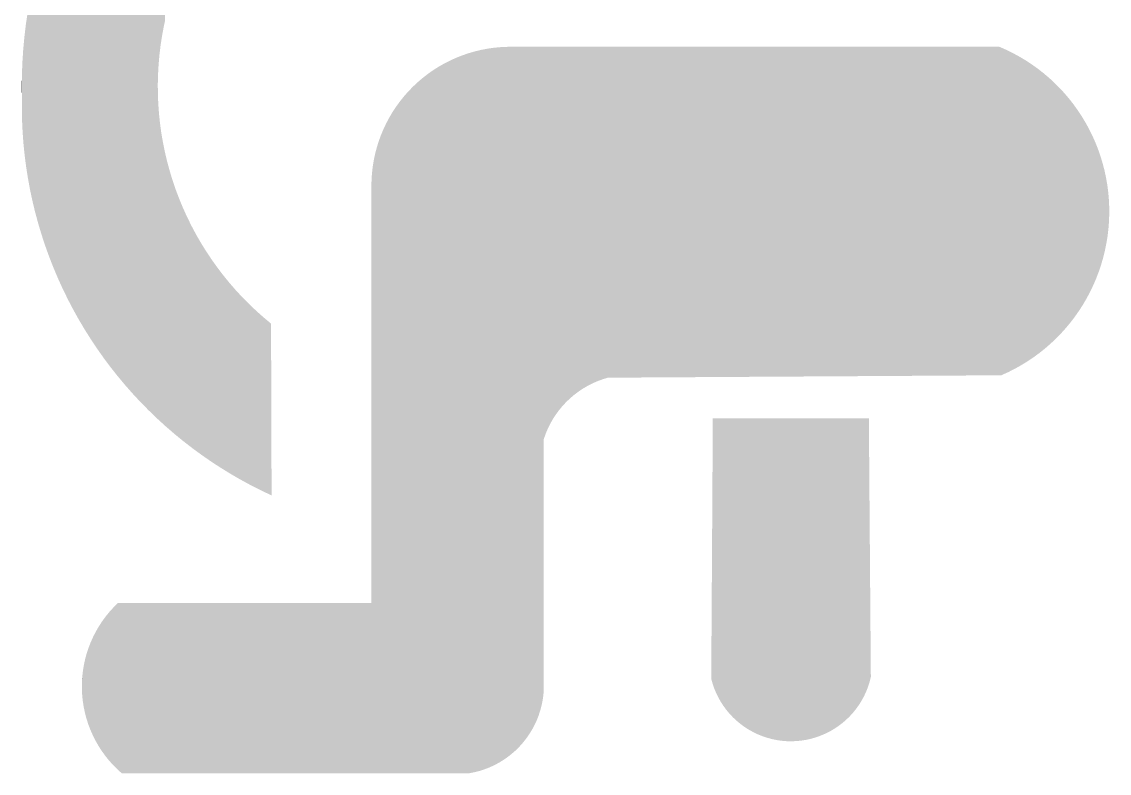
# Model space of a CAD drawing. Extents: x 561.2 to 579.4, y 765.1 to 808.4.
# Drawn here: x 570.571 to 570.9003, y 772.5593 to 772.7868 of the extents above; entities that cross this region are included whole.
import ezdxf

# ---------------------------------------------------------------- set-up
doc = ezdxf.new("R2010")
doc.units = 0

# ---------------------------------------------------------------- blocks, each defined once
blk = doc.blocks.new('1_24_3')
at = {"color": 0, "linetype": 'Continuous'}
for points in [[(0.22571, 0.13848), (0.22549, 0.13826), (0.22549, -0.06243)], [(0.22571, 0.13848), (0.22571, -0.06264), (0.22549, -0.06243)], [(0.22573, 0.1385), (0.22571, 0.13848), (0.22571, 0.0389)], [(0.22573, 0.1385), (0.22573, 0.03971), (0.22571, 0.0389)], [(0.22579, 0.13855), (0.22573, 0.1385), (0.22573, 0.03971)], [(0.22579, 0.13855), (0.22579, 0.04186), (0.22573, 0.03971)], [(0.22596, 0.13872), (0.22579, 0.13855), (0.22579, 0.04186)], [(0.22596, 0.13872), (0.22596, 0.04483), (0.22579, 0.04186)], [(0.22622, 0.13899), (0.22596, 0.13872), (0.22596, 0.04483)], [(0.22622, 0.13899), (0.22622, 0.04778), (0.22596, 0.04483)], [(0.22658, 0.13935), (0.22622, 0.13899), (0.22622, 0.04778)], [(0.22658, 0.13935), (0.22658, 0.05073), (0.22622, 0.04778)], [(0.22704, 0.1398), (0.22658, 0.13935), (0.22658, 0.05073)], [(0.22704, 0.1398), (0.22704, 0.05366), (0.22658, 0.05073)], [(0.22759, 0.14035), (0.22704, 0.1398), (0.22704, 0.05366)], [(0.22759, 0.14035), (0.22759, 0.05657), (0.22704, 0.05366)], [(0.22787, 0.14063), (0.22759, 0.14035), (0.22759, 0.05657)], [(0.22787, 0.14063), (0.22787, 0.05785), (0.22759, 0.05657)], [(0.22272, 0.13536), (0.22052, 0.13292), (0.22052, -0.05751)], [(0.22272, 0.13536), (0.22272, -0.05975), (0.22052, -0.05751)], [(0.22297, 0.13562), (0.22272, 0.13536), (0.22272, -0.05975)], [(0.22297, 0.13562), (0.22297, -0.06), (0.22272, -0.05975)], [(0.22526, 0.13803), (0.22297, 0.13562), (0.22297, -0.06)], [(0.22526, 0.13803), (0.22526, -0.06221), (0.22297, -0.06)], [(0.22549, 0.13826), (0.22526, 0.13803), (0.22526, -0.06221)], [(0.22549, 0.13826), (0.22549, -0.06243), (0.22526, -0.06221)], [(0.22025, 0.13263), (0.21813, 0.13016), (0.21813, -0.05495)], [(0.22025, 0.13263), (0.22025, -0.05723), (0.21813, -0.05495)], [(0.22052, 0.13292), (0.22025, 0.13263), (0.22025, -0.05723)], [(0.22052, 0.13292), (0.22052, -0.05751), (0.22025, -0.05723)], [(0.21785, 0.12983), (0.21582, 0.12734), (0.21582, -0.05233)], [(0.21785, 0.12983), (0.21785, -0.05463), (0.21582, -0.05233)], [(0.21813, 0.13016), (0.21785, 0.12983), (0.21785, -0.05463)], [(0.21813, 0.13016), (0.21813, -0.05495), (0.21785, -0.05463)], [(0.21553, 0.12698), (0.21358, 0.12446), (0.21358, -0.04965)], [(0.21553, 0.12698), (0.21553, -0.05198), (0.21358, -0.04965)], [(0.21582, 0.12734), (0.21553, 0.12698), (0.21553, -0.05198)], [(0.21582, 0.12734), (0.21582, -0.05233), (0.21553, -0.05198)], [(0.21327, 0.12406), (0.21141, 0.12152), (0.21141, -0.04691)], [(0.21327, 0.12406), (0.21327, -0.04926), (0.21141, -0.04691)], [(0.21358, 0.12446), (0.21327, 0.12406), (0.21327, -0.04926)], [(0.21358, 0.12446), (0.21358, -0.04965), (0.21327, -0.04926)], [(0.2111, 0.12109), (0.20932, 0.11852), (0.20932, -0.04411)], [(0.2111, 0.12109), (0.2111, -0.04649), (0.20932, -0.04411)], [(0.21141, 0.12152), (0.2111, 0.12109), (0.2111, -0.04649)], [(0.21141, 0.12152), (0.21141, -0.04691), (0.2111, -0.04649)], [(0.2073, 0.11547), (0.20698, 0.11498), (0.20698, -0.04077)], [(0.2073, 0.11547), (0.2073, -0.04125), (0.20698, -0.04077)], [(0.209, 0.11806), (0.2073, 0.11547), (0.2073, -0.04125)], [(0.209, 0.11806), (0.209, -0.04365), (0.2073, -0.04125)], [(0.20932, 0.11852), (0.209, 0.11806), (0.209, -0.04365)], [(0.20932, 0.11852), (0.20932, -0.04411), (0.209, -0.04365)], [(0.20536, 0.11237), (0.20504, 0.11185), (0.20504, -0.03783)], [(0.20536, 0.11237), (0.20536, -0.03834), (0.20504, -0.03783)], [(0.20698, 0.11498), (0.20536, 0.11237), (0.20536, -0.03834)], [(0.20698, 0.11498), (0.20698, -0.04077), (0.20536, -0.03834)], [(0.20318, 0.10867), (0.20172, 0.10602), (0.20172, -0.03237)], [(0.20318, 0.10867), (0.20318, -0.03484), (0.20172, -0.03237)], [(0.2035, 0.10922), (0.20318, 0.10867), (0.20318, -0.03484)], [(0.2035, 0.10922), (0.2035, -0.03538), (0.20318, -0.03484)], [(0.20504, 0.11185), (0.2035, 0.10922), (0.2035, -0.03538)], [(0.20504, 0.11185), (0.20504, -0.03783), (0.2035, -0.03538)], [(0.2014, 0.10544), (0.20002, 0.10278), (0.20002, -0.02931)], [(0.2014, 0.10544), (0.2014, -0.0318), (0.20002, -0.02931)], [(0.20172, 0.10602), (0.2014, 0.10544), (0.2014, -0.0318)], [(0.20172, 0.10602), (0.20172, -0.03237), (0.2014, -0.0318)], [(0.19971, 0.10217), (0.1984, 0.09949), (0.1984, -0.02621)], [(0.19971, 0.10217), (0.19971, -0.02871), (0.1984, -0.02621)], [(0.20002, 0.10278), (0.19971, 0.10217), (0.19971, -0.02871)], [(0.20002, 0.10278), (0.20002, -0.02931), (0.19971, -0.02871)], [(0.1981, 0.09886), (0.19687, 0.09616), (0.19687, -0.02307)], [(0.1981, 0.09886), (0.1981, -0.02558), (0.19687, -0.02307)], [(0.1984, 0.09949), (0.1981, 0.09886), (0.1981, -0.02558)], [(0.1984, 0.09949), (0.1984, -0.02621), (0.1981, -0.02558)], [(0.19657, 0.09551), (0.19543, 0.09279), (0.19543, -0.01989)], [(0.19657, 0.09551), (0.19657, -0.02241), (0.19543, -0.01989)], [(0.19687, 0.09616), (0.19657, 0.09551), (0.19657, -0.02241)], [(0.19687, 0.09616), (0.19687, -0.02307), (0.19657, -0.02241)], [(0.19543, 0.09279), (0.19514, 0.09211), (0.19514, -0.0192)], [(0.19543, 0.09279), (0.19543, -0.01989), (0.19514, -0.0192)], [(0.19407, 0.08939), (0.19379, 0.08868), (0.19379, -0.01596)], [(0.19407, 0.08939), (0.19407, -0.01667), (0.19379, -0.01596)], [(0.19514, 0.09211), (0.19407, 0.08939), (0.19407, -0.01667)], [(0.19514, 0.09211), (0.19514, -0.0192), (0.19407, -0.01667)], [(0.1928, 0.08595), (0.19253, 0.08522), (0.19253, -0.01267)], [(0.1928, 0.08595), (0.1928, -0.01341), (0.19253, -0.01267)], [(0.19379, 0.08868), (0.1928, 0.08595), (0.1928, -0.01341)], [(0.19379, 0.08868), (0.19379, -0.01596), (0.1928, -0.01341)], [(0.19161, 0.08248), (0.19136, 0.08173), (0.19136, -0.00936)], [(0.19161, 0.08248), (0.19161, -0.01012), (0.19136, -0.00936)], [(0.19253, 0.08522), (0.19161, 0.08248), (0.19161, -0.01012)], [(0.19253, 0.08522), (0.19253, -0.01267), (0.19161, -0.01012)], [(0.19136, 0.08173), (0.19052, 0.07898), (0.19052, -0.0068)], [(0.19136, 0.08173), (0.19136, -0.00936), (0.19052, -0.0068)], [(0.19028, 0.07821), (0.18951, 0.07545), (0.18951, -0.00345)], [(0.19028, 0.07821), (0.19028, -0.00601), (0.18951, -0.00345)], [(0.19052, 0.07898), (0.19028, 0.07821), (0.19028, -0.00601)], [(0.19052, 0.07898), (0.19052, -0.0068), (0.19028, -0.00601)], [(0.18929, 0.07466), (0.1886, 0.0719), (0.1886, -0.00007)], [(0.18929, 0.07466), (0.18929, -0.00263), (0.1886, -0.00007)], [(0.18951, 0.07545), (0.18929, 0.07466), (0.18929, -0.00263)], [(0.18951, 0.07545), (0.18951, -0.00345), (0.18929, -0.00263)], [(0.18839, 0.07109), (0.18778, 0.06833), (0.18778, 0.00332)], [(0.18839, 0.07109), (0.18839, 0.00077), (0.18778, 0.00332)], [(0.1886, 0.0719), (0.18839, 0.07109), (0.18839, 0.00077)], [(0.1886, 0.0719), (0.1886, -0.00007), (0.18839, 0.00077)], [(0.18759, 0.06749), (0.18704, 0.06474), (0.18704, 0.00674)], [(0.18759, 0.06749), (0.18759, 0.0042), (0.18704, 0.00674)], [(0.18778, 0.06833), (0.18759, 0.06749), (0.18759, 0.0042)], [(0.18778, 0.06833), (0.18778, 0.00332), (0.18759, 0.0042)], [(0.18688, 0.06388), (0.18641, 0.06113), (0.18641, 0.01018)], [(0.18688, 0.06388), (0.18688, 0.00765), (0.18641, 0.01018)], [(0.18704, 0.06474), (0.18688, 0.06388), (0.18688, 0.00765)], [(0.18704, 0.06474), (0.18704, 0.00674), (0.18688, 0.00765)], [(0.18626, 0.06025), (0.18586, 0.05751), (0.18586, 0.01363)], [(0.18626, 0.06025), (0.18626, 0.01113), (0.18586, 0.01363)], [(0.18641, 0.06113), (0.18626, 0.06025), (0.18626, 0.01113)], [(0.18641, 0.06113), (0.18641, 0.01018), (0.18626, 0.01113)], [(0.18573, 0.0566), (0.18541, 0.05387), (0.18541, 0.0171)], [(0.18573, 0.0566), (0.18573, 0.01463), (0.18541, 0.0171)], [(0.18586, 0.05751), (0.18573, 0.0566), (0.18573, 0.01463)], [(0.18586, 0.05751), (0.18586, 0.01363), (0.18573, 0.01463)], [(0.1853, 0.05294), (0.18505, 0.05024), (0.18505, 0.02058)], [(0.1853, 0.05294), (0.1853, 0.01817), (0.18505, 0.02058)], [(0.18541, 0.05387), (0.1853, 0.05294), (0.1853, 0.01817)], [(0.18541, 0.05387), (0.18541, 0.0171), (0.1853, 0.01817)], [(0.18505, 0.05024), (0.18496, 0.04927), (0.18496, 0.02175)], [(0.18505, 0.05024), (0.18505, 0.02058), (0.18496, 0.02175)], [(0.32569, 0.04955), (0.32463, 0.04935), (0.32463, -0.16866)], [(0.32569, 0.04955), (0.32569, -0.16825), (0.32463, -0.16866)], [(0.32611, 0.04961), (0.32569, 0.04955), (0.32569, -0.16825)], [(0.32611, 0.04961), (0.32611, -0.16809), (0.32569, -0.16825)], [(0.32755, 0.04981), (0.32611, 0.04961), (0.32611, -0.16809)], [(0.32755, 0.04981), (0.32755, -0.16743), (0.32611, -0.16809)], [(0.32766, 0.04982), (0.32755, 0.04981), (0.32755, -0.16743)], [(0.32766, 0.04982), (0.32766, -0.16737), (0.32755, -0.16743)], [(0.32895, 0.04994), (0.32766, 0.04982), (0.32766, -0.16737)], [(0.32895, 0.04994), (0.32895, -0.16669), (0.32766, -0.16737)], [(0.32964, 0.05), (0.32895, 0.04994), (0.32895, -0.16669)], [(0.32964, 0.05), (0.32964, -0.16626), (0.32895, -0.16669)], [(0.3303, 0.05003), (0.32964, 0.05), (0.32964, -0.16626)], [(0.3303, 0.05003), (0.3303, -0.16586), (0.32964, -0.16626)], [(0.33161, 0.05009), (0.3303, 0.05003), (0.3303, -0.16586)], [(0.33161, 0.05009), (0.33161, -0.16496), (0.3303, -0.16586)], [(0.33163, 0.05009), (0.33161, 0.05009), (0.33161, -0.16496)], [(0.33163, 0.05009), (0.33163, -0.16495), (0.33161, -0.16496)], [(0.33286, 0.05009), (0.33163, 0.05009), (0.33163, -0.16495)], [(0.33286, 0.05009), (0.33286, -0.16398), (0.33163, -0.16495)], [(0.33405, 0.05009), (0.33286, 0.05009), (0.33286, -0.16398)], [(0.33405, 0.05009), (0.33405, -0.16294), (0.33286, -0.16398)], [(0.33517, 0.05009), (0.33405, 0.05009), (0.33405, -0.16294)], [(0.33517, 0.05009), (0.33517, -0.16182), (0.33405, -0.16294)], [(0.33623, 0.05009), (0.33517, 0.05009), (0.33517, -0.16182)], [(0.33623, 0.05009), (0.33623, -0.16064), (0.33517, -0.16182)], [(0.33722, 0.05009), (0.33623, 0.05009), (0.33623, -0.16064)], [(0.33722, 0.05009), (0.33722, -0.1594), (0.33623, -0.16064)], [(0.33813, 0.05009), (0.33722, 0.05009), (0.33722, -0.1594)], [(0.33813, 0.05009), (0.33813, -0.1581), (0.33722, -0.1594)], [(0.33897, 0.05009), (0.33813, 0.05009), (0.33813, -0.1581)], [(0.33897, 0.05009), (0.33897, -0.15676), (0.33813, -0.1581)], [(0.33972, 0.05009), (0.33897, 0.05009), (0.33897, -0.15676)], [(0.33972, 0.05009), (0.33972, -0.15536), (0.33897, -0.15676)], [(0.3404, 0.05009), (0.33972, 0.05009), (0.33972, -0.15536)], [(0.3404, 0.05009), (0.3404, -0.15393), (0.33972, -0.15536)], [(0.34098, 0.05009), (0.3404, 0.05009), (0.3404, -0.15393)], [(0.34098, 0.05009), (0.34098, -0.15246), (0.3404, -0.15393)], [(0.34148, 0.05009), (0.34098, 0.05009), (0.34098, -0.15246)], [(0.34148, 0.05009), (0.34148, -0.15095), (0.34098, -0.15246)], [(0.34189, 0.05009), (0.34148, 0.05009), (0.34148, -0.15095)], [(0.34189, 0.05009), (0.34189, -0.14942), (0.34148, -0.15095)], [(0.34222, 0.05009), (0.34189, 0.05009), (0.34189, -0.14942)], [(0.34222, 0.05009), (0.34222, -0.14787), (0.34189, -0.14942)], [(0.34244, 0.05009), (0.34222, 0.05009), (0.34222, -0.14787)], [(0.34244, 0.05009), (0.34244, -0.1463), (0.34222, -0.14787)], [(0.34258, 0.05009), (0.34244, 0.05009), (0.34244, -0.1463)], [(0.34258, 0.05009), (0.34258, -0.14472), (0.34244, -0.1463)], [(0.34313, 0.05009), (0.34258, 0.05009), (0.34258, -0.06869)], [(0.34313, 0.05009), (0.34313, -0.06713), (0.34258, -0.06869)], [(0.34376, 0.05009), (0.34313, 0.05009), (0.34313, -0.06713)], [(0.34376, 0.05009), (0.34376, -0.06561), (0.34313, -0.06713)], [(0.34448, 0.05009), (0.34376, 0.05009), (0.34376, -0.06561)], [(0.34448, 0.05009), (0.34448, -0.06413), (0.34376, -0.06561)], [(0.34529, 0.05009), (0.34448, 0.05009), (0.34448, -0.06413)], [(0.34529, 0.05009), (0.34529, -0.06269), (0.34448, -0.06413)], [(0.34619, 0.05009), (0.34529, 0.05009), (0.34529, -0.06269)], [(0.34619, 0.05009), (0.34619, -0.06131), (0.34529, -0.06269)], [(0.34716, 0.05009), (0.34619, 0.05009), (0.34619, -0.06131)], [(0.34716, 0.05009), (0.34716, -0.05998), (0.34619, -0.06131)], [(0.3482, 0.05009), (0.34716, 0.05009), (0.34716, -0.05998)], [(0.3482, 0.05009), (0.3482, -0.05871), (0.34716, -0.05998)], [(0.34933, 0.05009), (0.3482, 0.05009), (0.3482, -0.05871)], [(0.34933, 0.05009), (0.34933, -0.0575), (0.3482, -0.05871)], [(0.35051, 0.05009), (0.34933, 0.05009), (0.34933, -0.0575)], [(0.35051, 0.05009), (0.35051, -0.05636), (0.34933, -0.0575)], [(0.35177, 0.05009), (0.35051, 0.05009), (0.35051, -0.05636)], [(0.35177, 0.05009), (0.35177, -0.05529), (0.35051, -0.05636)], [(0.35308, 0.05009), (0.35177, 0.05009), (0.35177, -0.05529)], [(0.35308, 0.05009), (0.35308, -0.0543), (0.35177, -0.05529)], [(0.35445, 0.05009), (0.35308, 0.05009), (0.35308, -0.0543)], [(0.35445, 0.05009), (0.35445, -0.05338), (0.35308, -0.0543)], [(0.35588, 0.05009), (0.35445, 0.05009), (0.35445, -0.05338)], [(0.35588, 0.05009), (0.35588, -0.05255), (0.35445, -0.05338)], [(0.35734, 0.05009), (0.35588, 0.05009), (0.35588, -0.05255)], [(0.35734, 0.05009), (0.35734, -0.0518), (0.35588, -0.05255)], [(0.35885, 0.05009), (0.35734, 0.05009), (0.35734, -0.0518)], [(0.35885, 0.05009), (0.35885, -0.05114), (0.35734, -0.0518)], [(0.3604, 0.05009), (0.35885, 0.05009), (0.35885, -0.05114)], [(0.3604, 0.05009), (0.3604, -0.05057), (0.35885, -0.05114)], [(0.36198, 0.05009), (0.3604, 0.05009), (0.3604, -0.05057)], [(0.36198, 0.05009), (0.36198, -0.05009), (0.3604, -0.05057)], [(0.48054, 0.05009), (0.36198, 0.05009), (0.36198, -0.05009)], [(0.48054, 0.05009), (0.48054, -0.04936), (0.36198, -0.05009)], [(0.48112, 0.04984), (0.48054, 0.05009), (0.48054, -0.04936)], [(0.48112, 0.04984), (0.48112, -0.04935), (0.48054, -0.04936)], [(0.48257, 0.0492), (0.48112, 0.04984), (0.48112, -0.04935)], [(0.18479, 0.04662), (0.18472, 0.0456), (0.18472, 0.02545)], [(0.18479, 0.04662), (0.18479, 0.02407), (0.18472, 0.02545)], [(0.18496, 0.04927), (0.18479, 0.04662), (0.18479, 0.02407)], [(0.18496, 0.04927), (0.18496, 0.02175), (0.18479, 0.02407)], [(0.31617, 0.04682), (0.31435, 0.046), (0.31435, -0.16985)], [(0.31617, 0.04682), (0.31617, -0.16985), (0.31435, -0.16985)], [(0.31802, 0.04754), (0.31617, 0.04682), (0.31617, -0.16985)], [(0.31802, 0.04754), (0.31802, -0.16985), (0.31617, -0.16985)], [(0.3199, 0.04818), (0.31802, 0.04754), (0.31802, -0.16985)], [(0.3199, 0.04818), (0.3199, -0.16985), (0.31802, -0.16985)], [(0.32003, 0.04822), (0.3199, 0.04818), (0.3199, -0.16985)], [(0.32003, 0.04822), (0.32003, -0.16985), (0.3199, -0.16985)], [(0.32158, 0.04866), (0.32003, 0.04822), (0.32003, -0.16985)], [(0.32158, 0.04866), (0.32158, -0.16954), (0.32003, -0.16985)], [(0.32181, 0.04873), (0.32158, 0.04866), (0.32158, -0.16954)], [(0.32181, 0.04873), (0.32181, -0.16948), (0.32158, -0.16954)], [(0.32312, 0.04904), (0.32181, 0.04873), (0.32181, -0.16948)], [(0.32312, 0.04904), (0.32312, -0.16915), (0.32181, -0.16948)], [(0.32374, 0.04919), (0.32312, 0.04904), (0.32312, -0.16915)], [(0.32374, 0.04919), (0.32374, -0.16895), (0.32312, -0.16915)], [(0.32463, 0.04935), (0.32374, 0.04919), (0.32374, -0.16895)], [(0.32463, 0.04935), (0.32463, -0.16866), (0.32374, -0.16895)], [(0.48257, 0.0492), (0.48257, -0.04869), (0.48112, -0.04935)], [(0.48314, 0.04892), (0.48257, 0.0492), (0.48257, -0.04869)], [(0.48314, 0.04892), (0.48314, -0.04844), (0.48257, -0.04869)], [(0.48456, 0.04822), (0.48314, 0.04892), (0.48314, -0.04844)], [(0.48456, 0.04822), (0.48456, -0.04772), (0.48314, -0.04844)], [(0.48512, 0.04792), (0.48456, 0.04822), (0.48456, -0.04772)], [(0.48512, 0.04792), (0.48512, -0.04744), (0.48456, -0.04772)], [(0.48651, 0.04716), (0.48512, 0.04792), (0.48512, -0.04744)], [(0.48651, 0.04716), (0.48651, -0.04666), (0.48512, -0.04744)], [(0.48705, 0.04684), (0.48651, 0.04716), (0.48651, -0.04666)], [(0.48705, 0.04684), (0.48705, -0.04636), (0.48651, -0.04666)], [(0.48842, 0.04603), (0.48705, 0.04684), (0.48705, -0.04636)], [(0.18462, 0.04305), (0.18457, 0.04192), (0.18457, 0.02965)], [(0.18462, 0.04305), (0.18462, 0.02756), (0.18457, 0.02965)], [(0.18472, 0.0456), (0.18462, 0.04305), (0.18462, 0.02756)], [(0.18472, 0.0456), (0.18472, 0.02545), (0.18462, 0.02756)], [(0.30917, 0.04307), (0.30754, 0.04193), (0.30754, -0.16985)], [(0.30917, 0.04307), (0.30917, -0.16985), (0.30754, -0.16985)], [(0.31085, 0.04413), (0.30917, 0.04307), (0.30917, -0.16985)], [(0.31085, 0.04413), (0.31085, -0.16985), (0.30917, -0.16985)], [(0.31258, 0.04511), (0.31085, 0.04413), (0.31085, -0.16985)], [(0.31258, 0.04511), (0.31258, -0.16985), (0.31085, -0.16985)], [(0.31435, 0.046), (0.31258, 0.04511), (0.31258, -0.16985)], [(0.31435, 0.046), (0.31435, -0.16985), (0.31258, -0.16985)], [(0.48842, 0.04603), (0.48842, -0.04552), (0.48705, -0.04636)], [(0.48894, 0.04568), (0.48842, 0.04603), (0.48842, -0.04552)], [(0.48894, 0.04568), (0.48894, -0.0452), (0.48842, -0.04552)], [(0.49028, 0.04481), (0.48894, 0.04568), (0.48894, -0.0452)], [(0.49028, 0.04481), (0.49028, -0.04431), (0.48894, -0.0452)], [(0.49079, 0.04445), (0.49028, 0.04481), (0.49028, -0.04431)], [(0.49079, 0.04445), (0.49079, -0.04397), (0.49028, -0.04431)], [(0.49208, 0.04353), (0.49079, 0.04445), (0.49079, -0.04397)], [(0.49208, 0.04353), (0.49208, -0.04302), (0.49079, -0.04397)], [(0.49258, 0.04314), (0.49208, 0.04353), (0.49208, -0.04302)], [(0.49258, 0.04314), (0.49258, -0.04266), (0.49208, -0.04302)], [(0.49383, 0.04216), (0.49258, 0.04314), (0.49258, -0.04266)], [(0.18454, 0.03982), (0.18454, 0.03617), (0.18452, 0.03823)], [(0.18456, 0.04106), (0.18454, 0.03982), (0.18454, 0.03617)], [(0.18456, 0.04106), (0.18456, 0.03455), (0.18454, 0.03617)], [(0.18457, 0.04192), (0.18456, 0.04106), (0.18456, 0.03022)], [(0.18457, 0.04192), (0.18457, 0.02965), (0.18456, 0.03022)], [(0.30597, 0.04071), (0.30446, 0.03943), (0.30446, -0.16985)], [(0.30597, 0.04071), (0.30597, -0.16985), (0.30446, -0.16985)], [(0.30754, 0.04193), (0.30597, 0.04071), (0.30597, -0.16985)], [(0.30754, 0.04193), (0.30754, -0.16985), (0.30597, -0.16985)], [(0.49383, 0.04216), (0.49383, -0.04166), (0.49258, -0.04266)], [(0.49431, 0.04176), (0.49383, 0.04216), (0.49383, -0.04166)], [(0.49431, 0.04176), (0.49431, -0.04128), (0.49383, -0.04166)], [(0.49552, 0.04073), (0.49431, 0.04176), (0.49431, -0.04128)], [(0.49552, 0.04073), (0.49552, -0.04023), (0.49431, -0.04128)], [(0.49599, 0.04031), (0.49552, 0.04073), (0.49552, -0.04023)], [(0.49599, 0.04031), (0.49599, -0.03982), (0.49552, -0.04023)], [(0.49716, 0.03923), (0.49599, 0.04031), (0.49599, -0.03982)], [(0.22573, 0.03593), (0.22571, 0.0389), (0.22571, -0.06264)], [(0.30162, 0.03665), (0.3003, 0.03516), (0.3003, -0.16985)], [(0.30162, 0.03665), (0.30162, -0.16985), (0.3003, -0.16985)], [(0.30301, 0.03807), (0.30162, 0.03665), (0.30162, -0.16985)], [(0.30301, 0.03807), (0.30301, -0.16985), (0.30162, -0.16985)], [(0.30446, 0.03943), (0.30301, 0.03807), (0.30301, -0.16985)], [(0.30446, 0.03943), (0.30446, -0.16985), (0.30301, -0.16985)], [(0.49716, 0.03923), (0.49716, -0.03872), (0.49599, -0.03982)], [(0.4976, 0.03879), (0.49716, 0.03923), (0.49716, -0.03872)], [(0.4976, 0.03879), (0.4976, -0.0383), (0.49716, -0.03872)], [(0.49873, 0.03766), (0.4976, 0.03879), (0.4976, -0.0383)], [(0.49873, 0.03766), (0.49873, -0.03716), (0.4976, -0.0383)], [(0.49916, 0.0372), (0.49873, 0.03766), (0.49873, -0.03716)], [(0.49916, 0.0372), (0.49916, -0.03672), (0.49873, -0.03716)], [(0.50023, 0.03604), (0.49916, 0.0372), (0.49916, -0.03672)], [(0.18456, 0.03455), (0.18456, 0.03022), (0.18454, 0.03105)], [(0.22573, 0.03593), (0.22573, -0.06265), (0.22571, -0.06264)], [(0.22585, 0.03297), (0.22573, 0.03593), (0.22573, -0.06265)], [(0.22585, 0.03297), (0.22585, -0.06276), (0.22573, -0.06265)], [(0.22606, 0.03001), (0.22585, 0.03297), (0.22585, -0.06276)], [(0.29906, 0.03361), (0.29789, 0.032), (0.29789, -0.16985)], [(0.29906, 0.03361), (0.29906, -0.16985), (0.29789, -0.16985)], [(0.3003, 0.03516), (0.29906, 0.03361), (0.29906, -0.16985)], [(0.3003, 0.03516), (0.3003, -0.16985), (0.29906, -0.16985)], [(0.50023, 0.03604), (0.50023, -0.03553), (0.49916, -0.03672)], [(0.50064, 0.03555), (0.50023, 0.03604), (0.50023, -0.03553)], [(0.50064, 0.03555), (0.50064, -0.03507), (0.50023, -0.03553)], [(0.50167, 0.03434), (0.50064, 0.03555), (0.50064, -0.03507)], [(0.50167, 0.03434), (0.50167, -0.03384), (0.50064, -0.03507)], [(0.50206, 0.03385), (0.50167, 0.03434), (0.50167, -0.03384)], [(0.50206, 0.03385), (0.50206, -0.03337), (0.50167, -0.03384)], [(0.50303, 0.0326), (0.50206, 0.03385), (0.50206, -0.03337)], [(0.22606, 0.03001), (0.22606, -0.06295), (0.22585, -0.06276)], [(0.22636, 0.02705), (0.22606, 0.03001), (0.22606, -0.06295)], [(0.29679, 0.03035), (0.29578, 0.02864), (0.29578, -0.16985)], [(0.29679, 0.03035), (0.29679, -0.16985), (0.29578, -0.16985)], [(0.29789, 0.032), (0.29679, 0.03035), (0.29679, -0.16985)], [(0.29789, 0.032), (0.29789, -0.16985), (0.29679, -0.16985)], [(0.50303, 0.0326), (0.50303, -0.03209), (0.50206, -0.03337)], [(0.5034, 0.03208), (0.50303, 0.0326), (0.50303, -0.03209)], [(0.5034, 0.03208), (0.5034, -0.0316), (0.50303, -0.03209)], [(0.50432, 0.03079), (0.5034, 0.03208), (0.5034, -0.0316)], [(0.50432, 0.03079), (0.50432, -0.03028), (0.5034, -0.0316)], [(0.50467, 0.03026), (0.50432, 0.03079), (0.50432, -0.03028)], [(0.50467, 0.03026), (0.50467, -0.02979), (0.50432, -0.03028)], [(0.50554, 0.02894), (0.50467, 0.03026), (0.50467, -0.02979)], [(0.22636, 0.02705), (0.22636, -0.06323), (0.22606, -0.06295)], [(0.22676, 0.02411), (0.22636, 0.02705), (0.22636, -0.06323)], [(0.29485, 0.02688), (0.294, 0.02508), (0.294, -0.16985)], [(0.29485, 0.02688), (0.29485, -0.16985), (0.294, -0.16985)], [(0.29578, 0.02864), (0.29485, 0.02688), (0.29485, -0.16985)], [(0.29578, 0.02864), (0.29578, -0.16985), (0.29485, -0.16985)], [(0.50554, 0.02894), (0.50554, -0.02843), (0.50467, -0.02979)], [(0.50587, 0.02839), (0.50554, 0.02894), (0.50554, -0.02843)], [(0.50587, 0.02839), (0.50587, -0.02792), (0.50554, -0.02843)], [(0.50668, 0.02704), (0.50587, 0.02839), (0.50587, -0.02792)], [(0.50668, 0.02704), (0.50668, -0.02653), (0.50587, -0.02792)], [(0.50699, 0.02648), (0.50668, 0.02704), (0.50668, -0.02653)], [(0.50699, 0.02648), (0.50699, -0.026), (0.50668, -0.02653)], [(0.50774, 0.02509), (0.50699, 0.02648), (0.50699, -0.026)], [(0.22676, 0.02411), (0.22676, -0.0636), (0.22636, -0.06323)], [(0.22726, 0.02119), (0.22676, 0.02411), (0.22676, -0.0636)], [(0.29324, 0.02325), (0.29256, 0.02138), (0.29256, -0.16985)], [(0.29324, 0.02325), (0.29324, -0.16985), (0.29256, -0.16985)], [(0.294, 0.02508), (0.29324, 0.02325), (0.29324, -0.16985)], [(0.294, 0.02508), (0.294, -0.16985), (0.29324, -0.16985)], [(0.50774, 0.02509), (0.50774, -0.02458), (0.50699, -0.026)], [(0.50803, 0.02452), (0.50774, 0.02509), (0.50774, -0.02458)], [(0.50803, 0.02452), (0.50803, -0.02404), (0.50774, -0.02458)], [(0.50872, 0.0231), (0.50803, 0.02452), (0.50803, -0.02404)], [(0.50872, 0.0231), (0.50872, -0.02259), (0.50803, -0.02404)], [(0.50898, 0.02251), (0.50872, 0.0231), (0.50872, -0.02259)], [(0.22726, 0.02119), (0.22726, -0.06405), (0.22676, -0.0636)], [(0.22785, 0.01828), (0.22726, 0.02119), (0.22726, -0.06405)], [(0.29256, 0.02138), (0.29198, 0.01948), (0.29198, -0.16985)], [(0.29256, 0.02138), (0.29256, -0.16985), (0.29198, -0.16985)], [(0.50898, 0.02251), (0.50898, -0.02204), (0.50872, -0.02259)], [(0.50962, 0.02107), (0.50898, 0.02251), (0.50898, -0.02204)], [(0.50962, 0.02107), (0.50962, -0.02056), (0.50898, -0.02204)], [(0.50986, 0.02047), (0.50962, 0.02107), (0.50962, -0.02056)], [(0.50986, 0.02047), (0.50986, -0.02), (0.50962, -0.02056)], [(0.51043, 0.01901), (0.50986, 0.02047), (0.50986, -0.02)], [(0.22785, 0.01828), (0.22785, -0.06459), (0.22726, -0.06405)], [(0.22807, 0.01736), (0.22785, 0.01828), (0.22785, -0.06459)], [(0.22807, 0.01736), (0.22807, -0.06479), (0.22785, -0.06459)], [(0.22853, 0.01539), (0.22807, 0.01736), (0.22807, -0.06479)], [(0.29148, 0.01756), (0.29108, 0.01561), (0.29108, -0.16985)], [(0.29148, 0.01756), (0.29148, -0.16985), (0.29108, -0.16985)], [(0.29198, 0.01948), (0.29148, 0.01756), (0.29148, -0.16985)], [(0.29198, 0.01948), (0.29198, -0.16985), (0.29148, -0.16985)], [(0.51043, 0.01901), (0.51043, -0.01849), (0.50986, -0.02)], [(0.51065, 0.0184), (0.51043, 0.01901), (0.51043, -0.01849)], [(0.51065, 0.0184), (0.51065, -0.01793), (0.51043, -0.01849)], [(0.51116, 0.01692), (0.51065, 0.0184), (0.51065, -0.01793)], [(0.51116, 0.01692), (0.51116, -0.01639), (0.51065, -0.01793)], [(0.51135, 0.01629), (0.51116, 0.01692), (0.51116, -0.01639)], [(0.22853, 0.01539), (0.22853, -0.06519), (0.22807, -0.06479)], [(0.22931, 0.01253), (0.22853, 0.01539), (0.22853, -0.06519)], [(0.29076, 0.01365), (0.29055, 0.01168), (0.29055, -0.16985)], [(0.29076, 0.01365), (0.29076, -0.16985), (0.29055, -0.16985)], [(0.29108, 0.01561), (0.29076, 0.01365), (0.29076, -0.16985)], [(0.29108, 0.01561), (0.29108, -0.16985), (0.29076, -0.16985)], [(0.51135, 0.01629), (0.51135, -0.01583), (0.51116, -0.01639)], [(0.5118, 0.01479), (0.51135, 0.01629), (0.51135, -0.01583)], [(0.5118, 0.01479), (0.5118, -0.01427), (0.51135, -0.01583)], [(0.51197, 0.01416), (0.5118, 0.01479), (0.5118, -0.01427)], [(0.51197, 0.01416), (0.51197, -0.0137), (0.5118, -0.01427)], [(0.51236, 0.01264), (0.51197, 0.01416), (0.51197, -0.0137)], [(0.22931, 0.01253), (0.22931, -0.06586), (0.22853, -0.06519)], [(0.23017, 0.00969), (0.22931, 0.01253), (0.22931, -0.06586)], [(0.29055, 0.01168), (0.29042, 0.00969), (0.29042, -0.16985)], [(0.29055, 0.01168), (0.29055, -0.16985), (0.29042, -0.16985)], [(0.51236, 0.01264), (0.51236, -0.01211), (0.51197, -0.0137)], [(0.5125, 0.012), (0.51236, 0.01264), (0.51236, -0.01211)], [(0.5125, 0.012), (0.5125, -0.01154), (0.51236, -0.01211)], [(0.51282, 0.01048), (0.5125, 0.012), (0.5125, -0.01154)], [(0.51282, 0.01048), (0.51282, -0.00994), (0.5125, -0.01154)], [(0.51294, 0.00981), (0.51282, 0.01048), (0.51282, -0.00994)], [(0.23017, 0.00969), (0.23017, -0.06661), (0.22931, -0.06586)], [(0.23071, 0.00811), (0.23017, 0.00969), (0.23017, -0.06661)], [(0.23071, 0.00811), (0.23071, -0.06708), (0.23017, -0.06661)], [(0.23113, 0.00688), (0.23071, 0.00811), (0.23071, -0.06708)], [(0.23113, 0.00688), (0.23113, -0.06742), (0.23071, -0.06708)], [(0.23218, 0.00411), (0.23113, 0.00688), (0.23113, -0.06742)], [(0.29042, 0.00969), (0.29039, 0.00771), (0.29039, -0.16985)], [(0.29042, 0.00969), (0.29042, -0.16985), (0.29039, -0.16985)], [(0.51294, 0.00981), (0.51294, -0.00937), (0.51282, -0.00994)], [(0.5132, 0.00829), (0.51294, 0.00981), (0.51294, -0.00937)], [(0.5132, 0.00829), (0.5132, -0.00774), (0.51294, -0.00937)], [(0.51329, 0.0076), (0.5132, 0.00829), (0.5132, -0.00774)], [(0.51329, 0.0076), (0.51329, -0.00718), (0.5132, -0.00774)], [(0.51348, 0.00609), (0.51329, 0.0076), (0.51329, -0.00718)], [(0.23218, 0.00411), (0.23218, -0.06828), (0.23113, -0.06742)], [(0.23331, 0.00137), (0.23218, 0.00411), (0.23218, -0.06828)], [(0.51348, 0.00609), (0.51348, -0.00552), (0.51329, -0.00718)], [(0.51355, 0.00537), (0.51348, 0.00609), (0.51348, -0.00552)], [(0.51355, 0.00537), (0.51355, -0.00498), (0.51348, -0.00552)], [(0.51368, 0.00388), (0.51355, 0.00537), (0.51355, -0.00498)], [(0.51368, 0.00388), (0.51368, -0.00327), (0.51355, -0.00498)], [(0.51372, 0.00307), (0.51368, 0.00388), (0.51368, -0.00327)], [(0.23331, 0.00137), (0.23331, -0.06921), (0.23218, -0.06828)], [(0.23342, 0.00114), (0.23331, 0.00137), (0.23331, -0.06921)], [(0.23342, 0.00114), (0.23342, -0.06929), (0.23331, -0.06921)], [(0.23454, -0.00134), (0.23342, 0.00114), (0.23342, -0.06929)], [(0.51372, 0.00307), (0.51372, -0.00277), (0.51368, -0.00327)], [(0.51378, 0.00167), (0.51372, 0.00307), (0.51372, -0.00277)], [(0.51378, 0.00167), (0.51378, -0.00091), (0.51372, -0.00277)], [(0.51379, -0.00055), (0.51378, 0.00167), (0.51378, -0.00091)], [(0.23454, -0.00134), (0.23454, -0.07016), (0.23342, -0.06929)], [(0.23585, -0.004), (0.23454, -0.00134), (0.23454, -0.07016)], [(0.23585, -0.004), (0.23585, -0.07117), (0.23454, -0.07016)], [(0.23618, -0.00463), (0.23585, -0.004), (0.23585, -0.07117)], [(0.23618, -0.00463), (0.23618, -0.07143), (0.23585, -0.07117)], [(0.23724, -0.00662), (0.23618, -0.00463), (0.23618, -0.07143)], [(0.23724, -0.00662), (0.23724, -0.07221), (0.23618, -0.07143)], [(0.23872, -0.00919), (0.23724, -0.00662), (0.23724, -0.07221)], [(0.23872, -0.00919), (0.23872, -0.07329), (0.23724, -0.07221)], [(0.239, -0.00965), (0.23872, -0.00919), (0.23872, -0.07329)], [(0.239, -0.00965), (0.239, -0.0735), (0.23872, -0.07329)], [(0.24028, -0.01171), (0.239, -0.00965), (0.239, -0.0735)], [(0.24028, -0.01171), (0.24028, -0.07438), (0.239, -0.0735)], [(0.24188, -0.01412), (0.24028, -0.01171), (0.24028, -0.07438)], [(0.24188, -0.01412), (0.24188, -0.07549), (0.24028, -0.07438)], [(0.24192, -0.01419), (0.24188, -0.01412), (0.24188, -0.07549)], [(0.24192, -0.01419), (0.24192, -0.07551), (0.24188, -0.07549)], [(0.24364, -0.0166), (0.24192, -0.01419), (0.24192, -0.07551)], [(0.24364, -0.0166), (0.24364, -0.07664), (0.24192, -0.07551)], [(0.24481, -0.01814), (0.24364, -0.0166), (0.24364, -0.07664)], [(0.24481, -0.01814), (0.24481, -0.0774), (0.24364, -0.07664)], [(0.24544, -0.01897), (0.24481, -0.01814), (0.24481, -0.0774)], [(0.24544, -0.01897), (0.24544, -0.07778), (0.24481, -0.0774)], [(0.24731, -0.02127), (0.24544, -0.01897), (0.24544, -0.07778)], [(0.24731, -0.02127), (0.24731, -0.07894), (0.24544, -0.07778)], [(0.24779, -0.02182), (0.24731, -0.02127), (0.24731, -0.07894)], [(0.24779, -0.02182), (0.24779, -0.07923), (0.24731, -0.07894)], [(0.24925, -0.02351), (0.24779, -0.02182), (0.24779, -0.07923)], [(0.24925, -0.02351), (0.24925, -0.08008), (0.24779, -0.07923)], [(0.25081, -0.02519), (0.24925, -0.02351), (0.24925, -0.08008)], [(0.25081, -0.02519), (0.25081, -0.08098), (0.24925, -0.08008)], [(0.25127, -0.02569), (0.25081, -0.02519), (0.25081, -0.08098)], [(0.25127, -0.02569), (0.25127, -0.08123), (0.25081, -0.08098)], [(0.25335, -0.0278), (0.25127, -0.02569), (0.25127, -0.08123)], [(0.25335, -0.0278), (0.25335, -0.08236), (0.25127, -0.08123)], [(0.25389, -0.0283), (0.25335, -0.0278), (0.25335, -0.08236)], [(0.25389, -0.0283), (0.25389, -0.08265), (0.25335, -0.08236)], [(0.25551, -0.02984), (0.25389, -0.0283), (0.25389, -0.08265)], [(0.25551, -0.02984), (0.25551, -0.08347), (0.25389, -0.08265)], [(0.257, -0.03117), (0.25551, -0.02984), (0.25551, -0.08347)], [(0.257, -0.03117), (0.257, -0.08423), (0.25551, -0.08347)], [(0.25772, -0.03181), (0.257, -0.03117), (0.257, -0.08423)], [(0.25772, -0.03181), (0.25772, -0.08457), (0.257, -0.08423)], [(0.26, -0.03372), (0.25772, -0.03181), (0.25772, -0.08457)], [(0.26, -0.03372), (0.26, -0.08565), (0.25772, -0.08457)], [(0.26016, -0.08573), (0.26, -0.03372), (0.26, -0.08565)], [(0.39376, -0.06244), (0.39368, -0.07569), (0.39368, -0.14268)], [(0.39376, -0.06244), (0.39376, -0.14291), (0.39368, -0.14268)], [(0.39417, -0.06244), (0.39376, -0.06244), (0.39376, -0.14291)], [(0.39417, -0.06244), (0.39417, -0.14411), (0.39376, -0.14291)], [(0.39475, -0.06244), (0.39417, -0.06244), (0.39417, -0.14411)], [(0.39475, -0.06244), (0.39475, -0.14551), (0.39417, -0.14411)], [(0.39541, -0.06244), (0.39475, -0.06244), (0.39475, -0.14551)], [(0.39541, -0.06244), (0.39541, -0.14687), (0.39475, -0.14551)], [(0.39615, -0.06244), (0.39541, -0.06244), (0.39541, -0.14687)], [(0.39615, -0.06244), (0.39615, -0.14819), (0.39541, -0.14687)], [(0.39697, -0.06244), (0.39615, -0.06244), (0.39615, -0.14819)], [(0.39697, -0.06244), (0.39697, -0.14946), (0.39615, -0.14819)], [(0.39787, -0.06244), (0.39697, -0.06244), (0.39697, -0.14946)], [(0.39787, -0.06244), (0.39787, -0.15068), (0.39697, -0.14946)], [(0.39884, -0.06244), (0.39787, -0.06244), (0.39787, -0.15068)], [(0.39884, -0.06244), (0.39884, -0.15184), (0.39787, -0.15068)], [(0.39988, -0.06244), (0.39884, -0.06244), (0.39884, -0.15184)], [(0.39988, -0.06244), (0.39988, -0.15294), (0.39884, -0.15184)], [(0.40099, -0.06244), (0.39988, -0.06244), (0.39988, -0.15294)], [(0.40099, -0.06244), (0.40099, -0.15397), (0.39988, -0.15294)], [(0.40215, -0.06244), (0.40099, -0.06244), (0.40099, -0.15397)], [(0.40215, -0.06244), (0.40215, -0.15494), (0.40099, -0.15397)], [(0.40337, -0.06244), (0.40215, -0.06244), (0.40215, -0.15494)], [(0.40337, -0.06244), (0.40337, -0.15583), (0.40215, -0.15494)], [(0.40465, -0.06244), (0.40337, -0.06244), (0.40337, -0.15583)], [(0.40465, -0.06244), (0.40465, -0.15665), (0.40337, -0.15583)], [(0.40597, -0.06244), (0.40465, -0.06244), (0.40465, -0.15665)], [(0.40597, -0.06244), (0.40597, -0.15738), (0.40465, -0.15665)], [(0.40733, -0.06244), (0.40597, -0.06244), (0.40597, -0.15738)], [(0.40733, -0.06244), (0.40733, -0.15804), (0.40597, -0.15738)], [(0.40874, -0.06244), (0.40733, -0.06244), (0.40733, -0.15804)], [(0.40874, -0.06244), (0.40874, -0.15861), (0.40733, -0.15804)], [(0.41017, -0.06244), (0.40874, -0.06244), (0.40874, -0.15861)], [(0.41017, -0.06244), (0.41017, -0.15909), (0.40874, -0.15861)], [(0.41163, -0.06244), (0.41017, -0.06244), (0.41017, -0.15909)], [(0.41163, -0.06244), (0.41163, -0.15949), (0.41017, -0.15909)], [(0.41311, -0.06244), (0.41163, -0.06244), (0.41163, -0.15949)], [(0.41311, -0.06244), (0.41311, -0.1598), (0.41163, -0.15949)], [(0.41461, -0.06244), (0.41311, -0.06244), (0.41311, -0.1598)], [(0.41461, -0.06244), (0.41461, -0.16001), (0.41311, -0.1598)], [(0.41612, -0.06244), (0.41461, -0.06244), (0.41461, -0.16001)], [(0.41612, -0.06244), (0.41612, -0.16014), (0.41461, -0.16001)], [(0.41763, -0.06244), (0.41612, -0.06244), (0.41612, -0.16014)], [(0.41763, -0.06244), (0.41763, -0.16017), (0.41612, -0.16014)], [(0.41915, -0.06244), (0.41763, -0.06244), (0.41763, -0.16017)], [(0.41915, -0.06244), (0.41915, -0.1601), (0.41763, -0.16017)], [(0.42065, -0.06244), (0.41915, -0.06244), (0.41915, -0.1601)], [(0.42065, -0.06244), (0.42065, -0.15995), (0.41915, -0.1601)], [(0.42215, -0.06244), (0.42065, -0.06244), (0.42065, -0.15995)], [(0.42215, -0.06244), (0.42215, -0.15971), (0.42065, -0.15995)], [(0.42362, -0.06244), (0.42215, -0.06244), (0.42215, -0.15971)], [(0.42362, -0.06244), (0.42362, -0.15937), (0.42215, -0.15971)], [(0.42507, -0.06244), (0.42362, -0.06244), (0.42362, -0.15937)], [(0.42507, -0.06244), (0.42507, -0.15895), (0.42362, -0.15937)], [(0.4265, -0.06244), (0.42507, -0.06244), (0.42507, -0.15895)], [(0.4265, -0.06244), (0.4265, -0.15843), (0.42507, -0.15895)], [(0.42789, -0.06244), (0.4265, -0.06244), (0.4265, -0.15843)], [(0.42789, -0.06244), (0.42789, -0.15783), (0.4265, -0.15843)], [(0.42924, -0.06244), (0.42789, -0.06244), (0.42789, -0.15783)], [(0.42924, -0.06244), (0.42924, -0.15715), (0.42789, -0.15783)], [(0.43055, -0.06244), (0.42924, -0.06244), (0.42924, -0.15715)], [(0.43055, -0.06244), (0.43055, -0.15639), (0.42924, -0.15715)], [(0.4318, -0.06244), (0.43055, -0.06244), (0.43055, -0.15639)], [(0.4318, -0.06244), (0.4318, -0.15555), (0.43055, -0.15639)], [(0.43301, -0.06244), (0.4318, -0.06244), (0.4318, -0.15555)], [(0.43301, -0.06244), (0.43301, -0.15463), (0.4318, -0.15555)], [(0.43416, -0.06244), (0.43301, -0.06244), (0.43301, -0.15463)], [(0.43416, -0.06244), (0.43416, -0.15364), (0.43301, -0.15463)], [(0.43524, -0.06244), (0.43416, -0.06244), (0.43416, -0.15364)], [(0.43524, -0.06244), (0.43524, -0.15258), (0.43416, -0.15364)], [(0.43626, -0.06244), (0.43524, -0.06244), (0.43524, -0.15258)], [(0.43626, -0.06244), (0.43626, -0.15146), (0.43524, -0.15258)], [(0.4372, -0.06244), (0.43626, -0.06244), (0.43626, -0.15146)], [(0.4372, -0.06244), (0.4372, -0.15028), (0.43626, -0.15146)], [(0.43808, -0.06244), (0.4372, -0.06244), (0.4372, -0.15028)], [(0.43808, -0.06244), (0.43808, -0.14905), (0.4372, -0.15028)], [(0.43887, -0.06244), (0.43808, -0.06244), (0.43808, -0.14905)], [(0.43887, -0.06244), (0.43887, -0.14776), (0.43808, -0.14905)], [(0.43959, -0.06244), (0.43887, -0.06244), (0.43887, -0.14776)], [(0.43959, -0.06244), (0.43959, -0.14643), (0.43887, -0.14776)], [(0.44022, -0.06244), (0.43959, -0.06244), (0.43959, -0.14643)], [(0.44022, -0.06244), (0.44022, -0.14505), (0.43959, -0.14643)], [(0.44077, -0.06244), (0.44022, -0.06244), (0.44022, -0.14505)], [(0.44077, -0.06244), (0.44077, -0.14364), (0.44022, -0.14505)], [(0.44101, -0.06244), (0.44077, -0.06244), (0.44077, -0.14364)], [(0.44101, -0.06244), (0.44101, -0.14288), (0.44077, -0.14364)], [(0.44123, -0.09132), (0.44101, -0.06244), (0.44101, -0.14288)], [(0.39368, -0.07569), (0.39359, -0.09126), (0.39359, -0.14233)], [(0.39368, -0.07569), (0.39368, -0.14268), (0.39359, -0.14233)], [(0.39359, -0.09126), (0.39359, -0.14233), (0.39328, -0.14122)], [(0.44123, -0.09132), (0.44123, -0.1422), (0.44101, -0.14288)], [(0.44161, -0.14073), (0.44123, -0.09132), (0.44123, -0.1422)], [(0.21344, -0.1185), (0.21235, -0.11958), (0.21235, -0.16753)], [(0.21344, -0.1185), (0.21344, -0.16863), (0.21235, -0.16753)], [(0.21364, -0.1183), (0.21344, -0.1185), (0.21344, -0.16863)], [(0.21364, -0.1183), (0.21364, -0.16881), (0.21344, -0.16863)], [(0.21478, -0.1183), (0.21364, -0.1183), (0.21364, -0.16881)], [(0.21478, -0.1183), (0.21478, -0.16985), (0.21364, -0.16881)], [(0.29039, -0.1183), (0.21478, -0.1183), (0.21478, -0.16985)], [(0.29039, -0.1183), (0.29039, -0.16985), (0.21478, -0.16985)], [(0.21094, -0.12114), (0.20997, -0.12233), (0.20997, -0.16478)], [(0.21094, -0.12114), (0.21094, -0.16599), (0.20997, -0.16478)], [(0.21112, -0.12092), (0.21094, -0.12114), (0.21094, -0.16599)], [(0.21112, -0.12092), (0.21112, -0.16619), (0.21094, -0.16599)], [(0.21216, -0.11979), (0.21112, -0.12092), (0.21112, -0.16619)], [(0.21216, -0.11979), (0.21216, -0.16734), (0.21112, -0.16619)], [(0.21235, -0.11958), (0.21216, -0.11979), (0.21216, -0.16734)], [(0.21235, -0.11958), (0.21235, -0.16753), (0.21216, -0.16734)], [(0.20874, -0.12403), (0.2079, -0.12531), (0.2079, -0.1618)], [(0.20874, -0.12403), (0.20874, -0.1631), (0.2079, -0.1618)], [(0.2089, -0.12379), (0.20874, -0.12403), (0.20874, -0.1631)], [(0.2089, -0.12379), (0.2089, -0.16332), (0.20874, -0.1631)], [(0.20981, -0.12256), (0.2089, -0.12379), (0.2089, -0.16332)], [(0.20981, -0.12256), (0.20981, -0.16457), (0.2089, -0.16332)], [(0.20997, -0.12233), (0.20981, -0.12256), (0.20981, -0.16457)], [(0.20997, -0.12233), (0.20997, -0.16478), (0.20981, -0.16457)], [(0.20685, -0.12714), (0.20615, -0.1285), (0.20615, -0.15861)], [(0.20685, -0.12714), (0.20685, -0.15999), (0.20615, -0.15861)], [(0.20699, -0.12688), (0.20685, -0.12714), (0.20685, -0.15999)], [(0.20699, -0.12688), (0.20699, -0.16023), (0.20685, -0.15999)], [(0.20776, -0.12556), (0.20699, -0.12688), (0.20699, -0.16023)], [(0.20776, -0.12556), (0.20776, -0.16157), (0.20699, -0.16023)], [(0.2079, -0.12531), (0.20776, -0.12556), (0.20776, -0.16157)], [(0.2079, -0.12531), (0.2079, -0.1618), (0.20776, -0.16157)], [(0.2053, -0.13043), (0.20475, -0.13185), (0.20475, -0.15526)], [(0.2053, -0.13043), (0.2053, -0.15671), (0.20475, -0.15526)], [(0.20541, -0.13015), (0.2053, -0.13043), (0.2053, -0.15671)], [(0.20541, -0.13015), (0.20541, -0.15695), (0.2053, -0.15671)], [(0.20604, -0.12876), (0.20541, -0.13015), (0.20541, -0.15695)], [(0.20604, -0.12876), (0.20604, -0.15837), (0.20541, -0.15695)], [(0.20615, -0.1285), (0.20604, -0.12876), (0.20604, -0.15837)], [(0.20615, -0.1285), (0.20615, -0.15861), (0.20604, -0.15837)], [(0.2041, -0.13386), (0.2037, -0.13532), (0.2037, -0.15177)], [(0.2041, -0.13386), (0.2041, -0.15328), (0.2037, -0.15177)], [(0.20418, -0.13357), (0.2041, -0.13386), (0.2041, -0.15328)], [(0.20418, -0.13357), (0.20418, -0.15353), (0.2041, -0.15328)], [(0.20466, -0.13213), (0.20418, -0.13357), (0.20418, -0.15353)], [(0.20466, -0.13213), (0.20466, -0.15501), (0.20418, -0.15353)], [(0.20475, -0.13185), (0.20466, -0.13213), (0.20466, -0.15501)], [(0.20475, -0.13185), (0.20475, -0.15526), (0.20466, -0.15501)], [(0.20327, -0.13741), (0.20303, -0.13889), (0.20303, -0.14819)], [(0.20327, -0.13741), (0.20327, -0.14975), (0.20303, -0.14819)], [(0.20332, -0.1371), (0.20327, -0.13741), (0.20327, -0.14975)], [(0.20332, -0.1371), (0.20332, -0.14999), (0.20327, -0.14975)], [(0.20364, -0.13562), (0.20332, -0.1371), (0.20332, -0.14999)], [(0.20364, -0.13562), (0.20364, -0.15153), (0.20332, -0.14999)], [(0.2037, -0.13532), (0.20364, -0.13562), (0.20364, -0.15153)], [(0.2037, -0.13532), (0.2037, -0.15177), (0.20364, -0.15153)], [(0.20281, -0.14108), (0.20273, -0.14251), (0.20273, -0.14448)], [(0.20281, -0.14108), (0.20281, -0.14614), (0.20273, -0.14448)], [(0.20283, -0.1407), (0.20281, -0.14108), (0.20281, -0.14614)], [(0.20283, -0.1407), (0.20283, -0.14636), (0.20281, -0.14614)], [(0.20299, -0.13922), (0.20283, -0.1407), (0.20283, -0.14636)], [(0.20299, -0.13922), (0.20299, -0.14795), (0.20283, -0.14636)], [(0.20303, -0.13889), (0.20299, -0.13922), (0.20299, -0.14795)], [(0.20303, -0.13889), (0.20303, -0.14819), (0.20299, -0.14795)], [(0.20273, -0.14251), (0.20273, -0.14448), (0.20272, -0.14433)]]:
    blk.add_solid(points, dxfattribs=at)

msp = doc.modelspace()

# ---------------------------------------------------------------- block references
msp.add_blockref('1_24_3', (570.38653, 772.72913))

doc.saveas('drawing.dxf')
